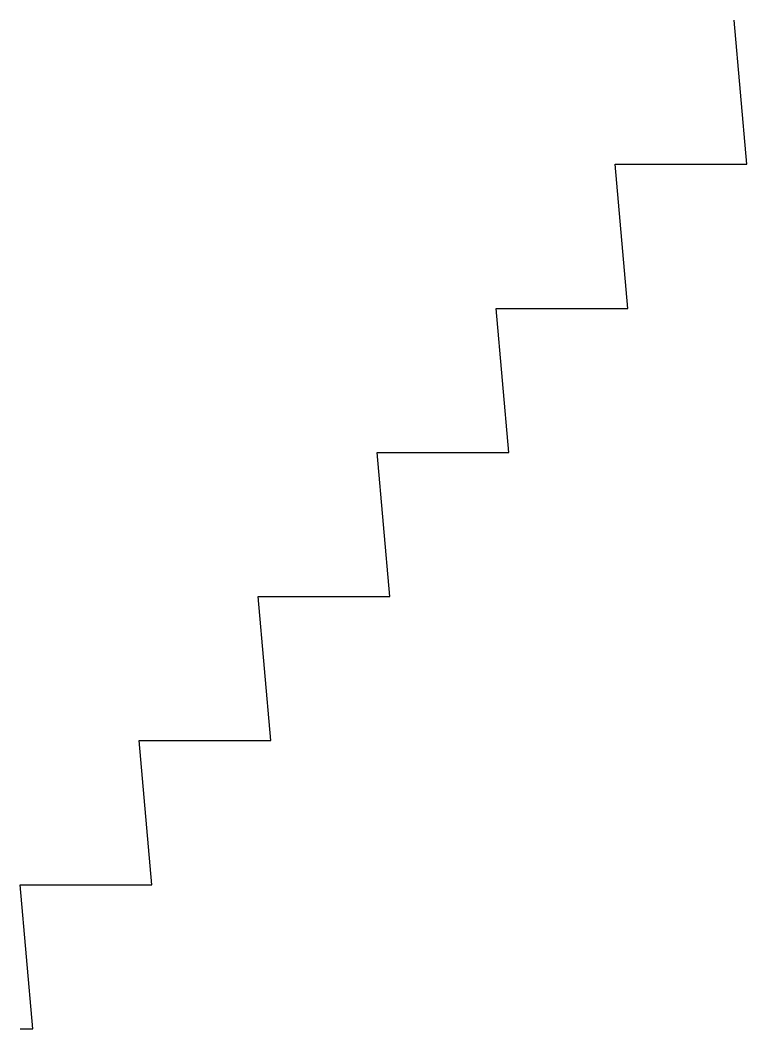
# Model space of a CAD drawing. Units: millimetres at full size, sheet at 1:100. Extents: x -6367 to -4637, y -3490 to -1090.
import ezdxf

# ---------------------------------------------------------------- set-up
doc = ezdxf.new("R2010")
doc.units = ezdxf.units.MM
doc.header["$LTSCALE"] = 100
doc.layers.add('0-0', color=7, linetype='Continuous')

msp = doc.modelspace()

# ---------------------------------------------------------------- linework, layer by layer
at = {"layer": '0-0'}
msp.add_lwpolyline([(-6367.3, -3489.8), (-6337.3, -3489.8), (-6367.3, -3146.9), (-6054, -3146.9), (-6084, -2804.1), (-5770.7, -2804.1), (-5800.7, -2461.2), (-5487.3, -2461.2), (-5517.3, -2118.4), (-5204, -2118.4), (-5234, -1775.5), (-4920.7, -1775.5), (-4950.7, -1432.7), (-4637.3, -1432.7), (-4667.3, -1089.8)], dxfattribs=at)

doc.saveas('drawing.dxf')
